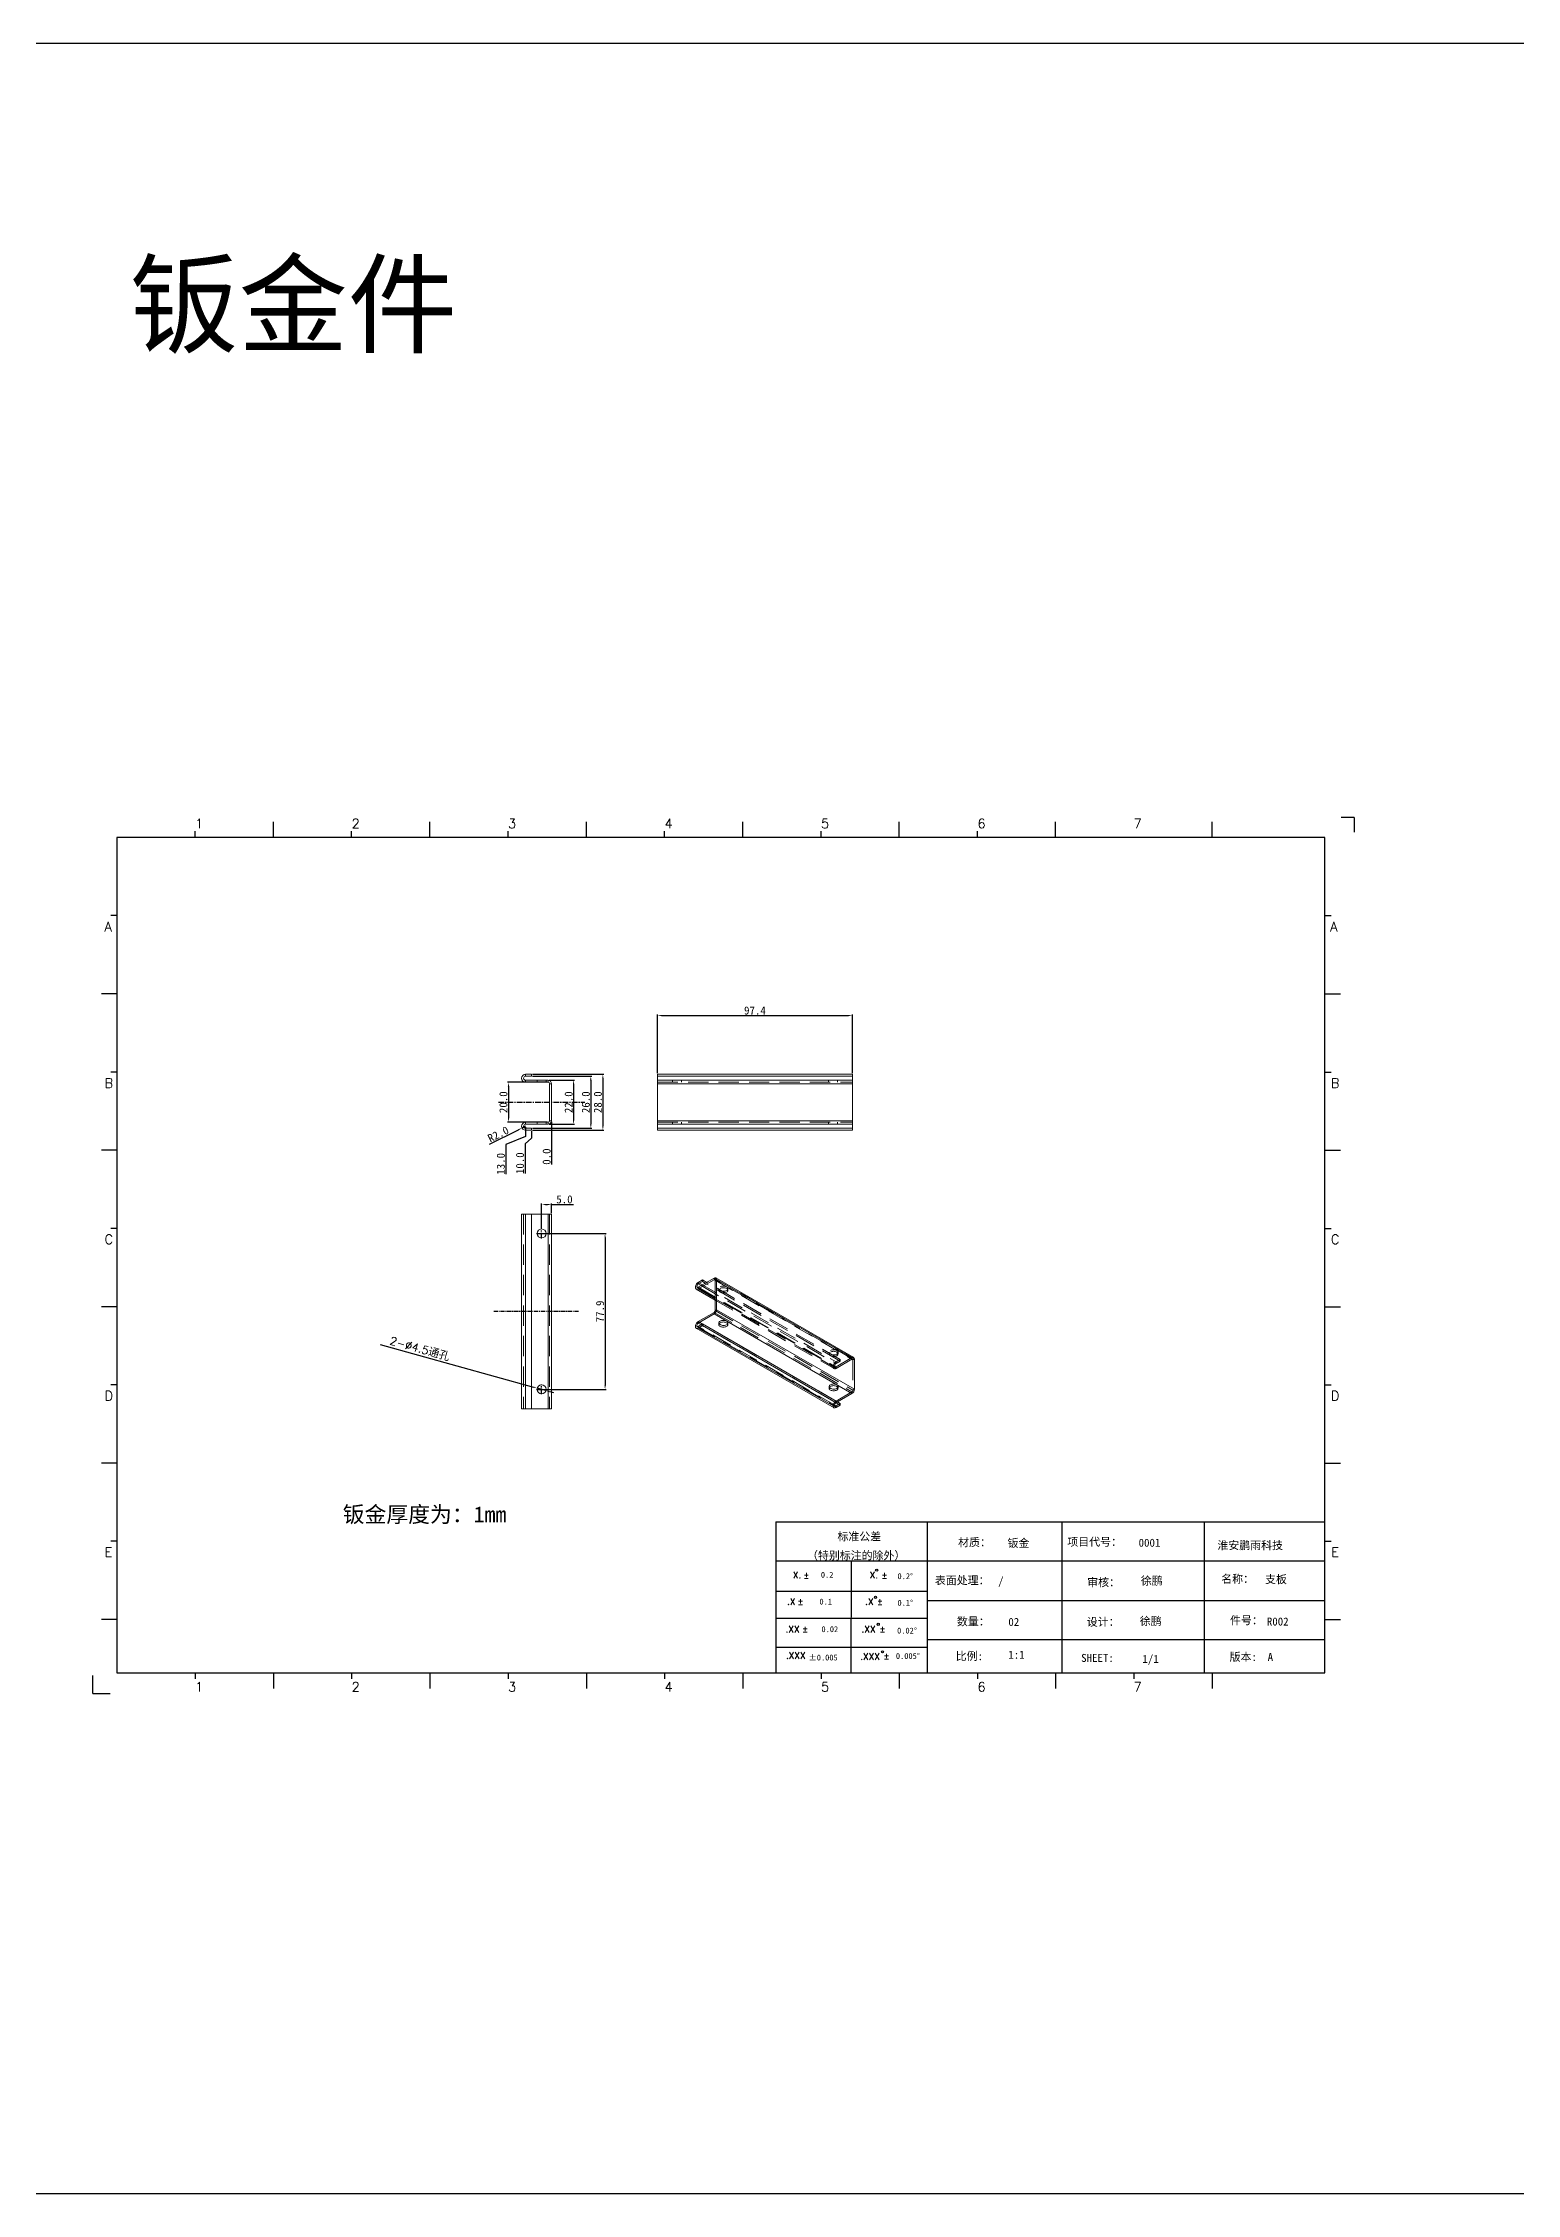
# Model space of a CAD drawing. Extents: x 83 to 30050, y -7164 to 695.
# Drawn here: x 2634 to 3371, y -381 to 695 of the extents above; entities that cross this region are included whole.
import ezdxf
from ezdxf.enums import TextEntityAlignment as Align

# ---------------------------------------------------------------- set-up
doc = ezdxf.new("R2010")
doc.units = 0
doc.header["$LTSCALE"] = 8
doc.header["$MEASUREMENT"] = 0
doc.header["$PDSIZE"] = 5
doc.linetypes.add('CENTER', pattern=[2, 1.25, -0.25, 0.25, -0.25])
doc.linetypes.add('HIDDEN', pattern=[1.905, 1.27, -0.635])
doc.layers.get('0').update_dxf_attribs({"linetype": 'CONTINUOUS'})
doc.layers.get('Defpoints').update_dxf_attribs({"linetype": 'CONTINUOUS'})
doc.layers.add('41', color=3, linetype='CONTINUOUS')
doc.layers.add('dim', color=82, linetype='CONTINUOUS', lineweight=9)
doc.styles.add('SIMPLEX', font='SIMPLEX')
doc.styles.get("Standard").update_dxf_attribs({"font": '', "height": 4})
doc.styles.get('Standard').set_extended_font_data('SimSun')
doc.dimstyles.new('ISO-25', dxfattribs={"dimtxt": 6, "dimasz": 2.5, "dimexe": 1.25, "dimexo": 0.625, "dimtad": 1, "dimdec": 1, "dimzin": 1, "dimdsep": 46, "dimtxsty": 'Standard', "dimcen": 2.5, "dimadec": 0, "dimazin": 0, "dimtm": 1e-09, "dimtfac": 1, "dimtdec": 1, "dimtmove": 0, "dimatfit": 3, "dimfxl": 1, "dimtolj": 1, "dimtzin": 0, "dimarcsym": 0})

# ---------------------------------------------------------------- blocks, each defined once
blk = doc.blocks.new('A$C0BB32EA6')
at = {"layer": '41'}
for p, q in [((51.1, 427.8), (51.1, 431)), ((90.2, 427.8), (90.2, 435.7)), ((129.3, 427.8), (129.3, 431)), ((129.3, 427.8), (129.3, 431)), ((129.3, 427.8), (129.3, 431)), ((168.4, 427.8), (168.4, 435.7)), ((168.4, 427.8), (168.4, 435.7)), ((168.4, 427.8), (168.4, 435.7)), ((207.5, 427.8), (207.5, 431)), ((207.5, 427.8), (207.5, 431)), ((246.6, 427.8), (246.6, 435.7)), ((246.6, 427.8), (246.6, 435.7)), ((285.7, 427.8), (285.7, 431)), ((324.8, 427.8), (324.8, 435.7)), ((363.9, 427.8), (363.9, 431)), ((403, 427.8), (403, 435.7)), ((442.1, 427.8), (442.1, 431)), ((481.1, 427.8), (481.1, 435.7)), ((559.3, 427.8), (559.3, 435.7)), ((615.6, 427.8), (12, 427.8)), ((12, 427.8), (12, 10.3)), ((615.6, 10.3), (615.6, 427.8)), ((12, 388.8), (8.9, 388.8)), ((615.6, 388.8), (618.8, 388.8)), ((12, 349.7), (4.2, 349.7)), ((615.6, 349.7), (623.5, 349.7)), ((12, 310.6), (8.9, 310.6)), ((615.6, 310.6), (618.8, 310.6)), ((12, 271.5), (4.2, 271.5)), ((615.6, 271.5), (623.5, 271.5)), ((12, 232.4), (8.9, 232.4)), ((615.6, 232.4), (618.8, 232.4)), ((12, 193.3), (4.2, 193.3)), ((615.6, 193.3), (623.5, 193.3)), ((12, 154.2), (8.9, 154.2)), ((615.6, 154.2), (618.8, 154.2)), ((12, 115.1), (4.2, 115.1)), ((615.6, 115.1), (623.5, 115.1)), ((12, 76), (8.9, 76)), ((341.3, 85.8), (615.6, 85.8)), ((341.3, 85.8), (341.3, 10.3)), ((416.9, 85.8), (416.9, 10.3)), ((484.2, 85.8), (484.2, 10.3)), ((555.4, 85.7), (555.4, 10.2)), ((615.6, 76), (618.8, 76)), ((615.6, 66.1), (341.3, 66.1)), ((378.9, 10), (379.1, 65.8)), ((341.3, 51.1), (416.9, 51.1)), ((615.6, 46.2), (416.9, 46.2)), ((12, 36.9), (4.2, 36.9)), ((341.3, 37.5), (401.1, 37.5)), ((341.3, 37.5), (416.9, 37.5)), ((615.6, 36.9), (623.5, 36.9)), ((341.3, 23), (401.9, 23)), ((341.3, 23), (401.9, 23)), ((341.3, 23), (401.9, 23)), ((341.3, 23), (401.9, 23)), ((341.3, 23), (401.9, 23)), ((341.3, 23), (416.9, 23)), ((615.6, 26.7), (416.9, 26.7)), ((12, 10.3), (615.6, 10.3)), ((51.1, 10.3), (51.1, 7.2)), ((90.2, 10.3), (90.2, 2.5)), ((129.3, 10.3), (129.3, 7.2)), ((168.4, 10.3), (168.4, 2.5)), ((207.5, 10.3), (207.5, 7.2)), ((246.6, 10.3), (246.6, 2.5)), ((285.7, 10.3), (285.7, 7.2)), ((324.8, 10.3), (324.8, 2.5)), ((326.3, 10.3), (401.9, 10.3)), ((363.9, 10.3), (363.9, 7.2)), ((403, 10.3), (403, 2.5)), ((442.1, 10.3), (442.1, 7.2)), ((481.1, 10.3), (481.1, 2.5)), ((520.2, 10.3), (520.2, 7.2)), ((559.3, 10.3), (559.3, 2.5))]:
    blk.add_line(p, q, dxfattribs=at)
at = {"layer": '41', "linetype": 'Continuous'}
for p, q in [((630.4, 437.9), (623.8, 437.9)), ((630.4, 437.9), (630.4, 430.6)), ((0, 0), (0, 9)), ((0, 0), (8.6, 0))]:
    blk.add_line(p, q, dxfattribs=at)
at = {"layer": '41'}
for centre in [(391.7, 61.6), (391.1, 48), (392.5, 34.5), (394.6, 20.8)]:
    blk.add_circle(centre, 0.516, dxfattribs=at)
at = {"layer": '41', "style": 'SIMPLEX'}
for s, height, p in [('1', 4.69, (51.1, 432.5)), ('2', 4.69, (129.3, 432.5)), ('3', 4.69, (207.5, 432.5)), ('4', 4.69, (285.7, 432.5)), ('5', 4.69, (363.9, 432.5)), ('6', 4.69, (442.1, 432.5)), ('7', 4.69, (520.2, 432.5)), ('A', 4.75, (5.8, 380.9)), ('A', 4.75, (618.3, 380.9)), ('B', 4.75, (5.8, 302.7)), ('B', 4.75, (618.7, 302.7)), ('C', 4.75, (5.8, 224.6)), ('C', 4.75, (618.7, 224.6)), ('D', 4.75, (5.8, 146.4)), ('D', 4.75, (618.7, 146.4)), ('E', 4.75, (5.8, 68.2)), ('E', 4.75, (618.9, 68.2)), ('X.', 3.28, (349.8, 57.5)), ('%%p', 3.28, (355, 57.4)), ('X.', 3.28, (388.2, 57.5)), ('%%p', 3.28, (394.1, 57.4)), ('.X', 3.28, (346.9, 44.2)), ('%%p', 3.28, (352.1, 44.3)), ('.X', 3.28, (385.9, 44.2)), ('%%p', 3.28, (391.8, 44.3)), ('.XX', 3.28, (346.2, 30.4)), ('%%p', 3.28, (354.4, 30.5)), ('.XX', 3.28, (384.1, 30.4)), ('%%p', 3.28, (393, 30.5)), ('.XXX', 3.28, (383.5, 16.8)), ('%%p', 3.28, (395.1, 17)), ('1', 4.69, (51.1, 0.9)), ('2', 4.69, (129.3, 0.9)), ('3', 4.69, (207.5, 0.9)), ('4', 4.69, (285.7, 0.9)), ('5', 4.69, (363.9, 0.9)), ('6', 4.69, (442.1, 0.9)), ('7', 4.69, (520.2, 0.9))]:
    blk.add_text(s, height=height, dxfattribs=at).set_placement(p)
at = {"layer": '41', "linetype": 'Continuous'}
for s, p in [('标准公差', (372.1, 76.4)), ('材质：', (432.4, 73.5)), ('项目代号：', (487, 73.7)), ('淮安鹏雨科技', (562, 72)), ('（特别标注的除外）', (356.9, 66.9)), ('表面处理：', (420.8, 54.5)), ('审核：', (496.9, 53.5)), ('名称：', (563.9, 55.2)), ('数量：', (431.8, 33.9)), ('设计：', (496.7, 33.7)), ('件号：', (568.3, 34.5)), ('比例:', (431.2, 16.6)), ('SHEET:', (493.9, 15.7)), ('1/1', (524.5, 15.2)), ('版本:', (568.1, 16.2))]:
    blk.add_text(s, height=4, dxfattribs=at).set_placement(p)
at = {"layer": '41'}
for s, p in [('0.2', (363.8, 57.8)), ('0.2%%D', (402.1, 57.1)), ('0.1', (363.1, 44.4)), ('0.1%%D', (402.1, 43.8)), ('0.02', (364.1, 30.6)), ('0.02%%D', (401.9, 29.9)), ('0.005%%D', (401.3, 17.2))]:
    blk.add_text(s, height=2.93, dxfattribs=at).set_placement(p)
at = {"layer": '41', "style": 'SIMPLEX'}
blk.add_text('.XXX', height=3.28, dxfattribs=at).set_placement((351.3, 18.9), align=Align.MIDDLE_CENTER)
at = {"layer": '41'}
blk.add_text('%%P0.005', height=2.93, dxfattribs=at).set_placement((364.9, 17.9), align=Align.MIDDLE_CENTER)
at = {"layer": '41', "linetype": 'Continuous'}
for tag, p in [('材质', (457.1, 73.1)), ('代号', (522.6, 73.3)), ('表面处理', (452.4, 54.1)), ('审核', (523.7, 54.3)), ('名称', (585.8, 55)), ('数量', (457.5, 33.7)), ('设计', (523.2, 34.1)), ('件号', (586.7, 33.9)), ('比例', (457.5, 17.3)), ('版本', (587.1, 16.2))]:
    blk.add_attdef(tag, p, '', height=4, dxfattribs=at)
blk = doc.blocks.new('*D90')
at = {"layer": 'Defpoints', "color": 0, "linetype": 'Continuous'}
for p in [(2878.2, 179.1), (2878.2, 151.1), (2913.8, 151.1)]:
    blk.add_point(p, dxfattribs=at)
at = {"layer": 'dim', "color": 0, "linetype": 'Continuous', "lineweight": -2}
for p, q in [((2878.7, 179.1), (2914.3, 179.1)), ((2913.8, 177.1), (2913.8, 153.1)), ((2878.7, 151.1), (2914.3, 151.1))]:
    blk.add_line(p, q, dxfattribs=at)
at = {"layer": 'dim', "color": 0, "linetype": 'Continuous'}
for points in [[(2913.5, 177.1), (2914.1, 177.1), (2913.8, 179.1)], [(2913.5, 153.1), (2914.1, 153.1), (2913.8, 151.1)]]:
    blk.add_solid(points, dxfattribs=at)
at = {"layer": 'dim', "color": 0, "linetype": 'Continuous', "insert": (2911.3, 165.1), "char_height": 4, "attachment_point": 5, "rotation": 90}
blk.add_mtext('\\A1;28.0', dxfattribs=at)
blk = doc.blocks.new('*D91')
at = {"layer": 'Defpoints', "color": 0, "linetype": 'Continuous'}
for p in [(2878.2, 178.1), (2878.2, 152.1), (2907.8, 152.1)]:
    blk.add_point(p, dxfattribs=at)
at = {"layer": 'dim', "color": 0, "linetype": 'Continuous', "lineweight": -2}
for p, q in [((2878.7, 178.1), (2908.3, 178.1)), ((2907.8, 176.1), (2907.8, 154.1)), ((2878.7, 152.1), (2908.3, 152.1))]:
    blk.add_line(p, q, dxfattribs=at)
at = {"layer": 'dim', "color": 0, "linetype": 'Continuous'}
for points in [[(2907.4, 176.1), (2908.1, 176.1), (2907.8, 178.1)], [(2907.4, 154.1), (2908.1, 154.1), (2907.8, 152.1)]]:
    blk.add_solid(points, dxfattribs=at)
at = {"layer": 'dim', "color": 0, "linetype": 'Continuous', "insert": (2905.3, 165.1), "char_height": 4, "attachment_point": 5, "rotation": 90}
blk.add_mtext('\\A1;26.0', dxfattribs=at)
blk = doc.blocks.new('*D92')
at = {"layer": 'Defpoints', "color": 0, "linetype": 'Continuous'}
for p in [(2886.4, 175.1), (2866.6, 155.1), (2886.4, 155.1)]:
    blk.add_point(p, dxfattribs=at)
at = {"layer": 'dim', "color": 0, "linetype": 'Continuous', "lineweight": -2}
for p, q in [((2885.9, 175.1), (2866.1, 175.1)), ((2866.6, 173.1), (2866.6, 157.1)), ((2885.9, 155.1), (2866.1, 155.1))]:
    blk.add_line(p, q, dxfattribs=at)
at = {"layer": 'dim', "color": 0, "linetype": 'Continuous'}
for points in [[(2866.3, 173.1), (2866.9, 173.1), (2866.6, 175.1)], [(2866.3, 157.1), (2866.9, 157.1), (2866.6, 155.1)]]:
    blk.add_solid(points, dxfattribs=at)
at = {"layer": 'dim', "color": 0, "linetype": 'Continuous', "insert": (2864.1, 165.1), "char_height": 4, "attachment_point": 5, "rotation": 90}
blk.add_mtext('\\A1;20.0', dxfattribs=at)
blk = doc.blocks.new('*D93')
at = {"layer": 'Defpoints', "color": 0, "linetype": 'Continuous'}
for p in [(2886.4, 176.1), (2886.4, 154.1), (2899.2, 154.1)]:
    blk.add_point(p, dxfattribs=at)
at = {"layer": 'dim', "color": 0, "linetype": 'Continuous', "lineweight": -2}
for p, q in [((2886.9, 176.1), (2899.7, 176.1)), ((2899.2, 174.1), (2899.2, 156.1)), ((2886.9, 154.1), (2899.7, 154.1))]:
    blk.add_line(p, q, dxfattribs=at)
at = {"layer": 'dim', "color": 0, "linetype": 'Continuous'}
for points in [[(2898.8, 174.1), (2899.5, 174.1), (2899.2, 176.1)], [(2898.8, 156.1), (2899.5, 156.1), (2899.2, 154.1)]]:
    blk.add_solid(points, dxfattribs=at)
at = {"layer": 'dim', "color": 0, "linetype": 'Continuous', "insert": (2896.7, 165.1), "char_height": 4, "attachment_point": 5, "rotation": 90}
blk.add_mtext('\\A1;22.0', dxfattribs=at)
blk = doc.blocks.new('*D94')
at = {"layer": 'Defpoints', "color": 0, "linetype": 'Continuous'}
for p in [(2888.2, 155.8), (2888.2, 155.8), (2888.2, 142.4)]:
    blk.add_point(p, dxfattribs=at)
at = {"layer": 'dim', "color": 0, "linetype": 'Continuous', "lineweight": -2}
blk.add_line((2888.2, 155.3), (2888.2, 133.9), dxfattribs=at)
at = {"layer": 'dim', "color": 0, "linetype": 'Continuous', "insert": (2885.7, 137.9), "char_height": 4, "attachment_point": 5, "rotation": 90}
blk.add_mtext('\\A1;0.0', dxfattribs=at)
blk = doc.blocks.new('*D95')
at = {"layer": 'Defpoints', "color": 0, "linetype": 'Continuous'}
for p in [(2878.2, 151.1), (2888.2, 155.8), (2874.9, 140.3)]:
    blk.add_point(p, dxfattribs=at)
at = {"layer": 'dim', "color": 0, "linetype": 'Continuous', "lineweight": -2}
for p, q in [((2878.2, 150.6), (2878.2, 147.1)), ((2878.2, 147.1), (2874.9, 144.3)), ((2874.9, 144.3), (2874.9, 129.4))]:
    blk.add_line(p, q, dxfattribs=at)
at = {"layer": 'dim', "color": 0, "linetype": 'Continuous', "insert": (2872.4, 134.6), "char_height": 4, "attachment_point": 5, "rotation": 90}
blk.add_mtext('\\A1;10.0', dxfattribs=at)
blk = doc.blocks.new('*D96')
at = {"layer": 'Defpoints', "color": 0, "linetype": 'Continuous'}
for p in [(2875.2, 153.1), (2888.2, 155.8), (2865.3, 140)]:
    blk.add_point(p, dxfattribs=at)
at = {"layer": 'dim', "color": 0, "linetype": 'Continuous', "lineweight": -2}
for p, q in [((2875.2, 152.6), (2875.2, 148)), ((2875.2, 148), (2865.3, 144)), ((2865.3, 144), (2865.3, 129.1))]:
    blk.add_line(p, q, dxfattribs=at)
at = {"layer": 'dim', "color": 0, "linetype": 'Continuous', "insert": (2862.8, 134.3), "char_height": 4, "attachment_point": 5, "rotation": 90}
blk.add_mtext('\\A1;13.0', dxfattribs=at)
blk = doc.blocks.new('*D97')
at = {"layer": 'Defpoints', "color": 0, "linetype": 'Continuous'}
for p in [(2873.4, 152.2), (2875.2, 153.1)]:
    blk.add_point(p, dxfattribs=at)
at = {"layer": 'dim', "color": 0, "linetype": 'Continuous', "lineweight": -2}
for p, q in [((2857.2, 144.2), (2871.6, 151.3)), ((2875.2, 153.1), (2873.4, 152.2))]:
    blk.add_line(p, q, dxfattribs=at)
at = {"layer": 'dim', "color": 0, "linetype": 'Continuous'}
blk.add_solid([(2871.4, 151.6), (2871.7, 151), (2873.4, 152.2)], dxfattribs=at)
at = {"layer": 'dim', "color": 0, "linetype": 'Continuous', "insert": (2861.5, 149.1), "char_height": 4, "attachment_point": 5, "rotation": 26.3159}
blk.add_mtext('\\A1;R2.0', dxfattribs=at)
blk = doc.blocks.new('*D98')
at = {"layer": 'Defpoints', "color": 0, "linetype": 'Continuous'}
for p in [(3038.5, 208.4), (2941.1, 179.1), (3038.5, 179.1)]:
    blk.add_point(p, dxfattribs=at)
at = {"layer": 'dim', "color": 0, "linetype": 'Continuous', "lineweight": -2}
for p, q in [((2941.1, 179.6), (2941.1, 208.9)), ((2943.1, 208.4), (3036.5, 208.4)), ((3038.5, 179.6), (3038.5, 208.9))]:
    blk.add_line(p, q, dxfattribs=at)
at = {"layer": 'dim', "color": 0, "linetype": 'Continuous'}
for points in [[(2943.1, 208.7), (2943.1, 208.1), (2941.1, 208.4)], [(3036.5, 208.7), (3036.5, 208.1), (3038.5, 208.4)]]:
    blk.add_solid(points, dxfattribs=at)
at = {"layer": 'dim', "color": 0, "linetype": 'Continuous', "insert": (2989.8, 210.9), "char_height": 4, "attachment_point": 5}
blk.add_mtext('\\A1;97.4', dxfattribs=at)
blk = doc.blocks.new('*D99')
at = {"layer": 'Defpoints', "color": 0, "linetype": 'Continuous'}
for p in [(2883.2, 99.5), (2883.2, 21.5), (2914.9, 21.5)]:
    blk.add_point(p, dxfattribs=at)
at = {"layer": 'dim', "color": 0, "linetype": 'Continuous', "lineweight": -2}
for p, q in [((2883.7, 99.5), (2915.4, 99.5)), ((2914.9, 97.5), (2914.9, 23.5)), ((2883.7, 21.5), (2915.4, 21.5))]:
    blk.add_line(p, q, dxfattribs=at)
at = {"layer": 'dim', "color": 0, "linetype": 'Continuous'}
for points in [[(2914.6, 97.5), (2915.2, 97.5), (2914.9, 99.5)], [(2914.6, 23.5), (2915.2, 23.5), (2914.9, 21.5)]]:
    blk.add_solid(points, dxfattribs=at)
at = {"layer": 'dim', "color": 0, "linetype": 'Continuous', "insert": (2912.4, 60.5), "char_height": 4, "attachment_point": 5, "rotation": 90}
blk.add_mtext('\\A1;77.9', dxfattribs=at)
blk = doc.blocks.new('*D100')
at = {"layer": 'Defpoints', "color": 0, "linetype": 'Continuous'}
for p in [(2888.2, 114), (2888.2, 109.2), (2883.2, 101.7)]:
    blk.add_point(p, dxfattribs=at)
at = {"layer": 'dim', "color": 0, "linetype": 'Continuous', "lineweight": -2}
for p, q in [((2883.2, 102.2), (2883.2, 114.5)), ((2885.2, 114), (2886.2, 114)), ((2888.2, 109.7), (2888.2, 114.5)), ((2888.2, 114), (2899.1, 114))]:
    blk.add_line(p, q, dxfattribs=at)
at = {"layer": 'dim', "color": 0, "linetype": 'Continuous'}
for points in [[(2885.2, 114.3), (2885.2, 113.7), (2883.2, 114)], [(2886.2, 114.3), (2886.2, 113.7), (2888.2, 114)]]:
    blk.add_solid(points, dxfattribs=at)
at = {"layer": 'dim', "color": 0, "linetype": 'Continuous', "insert": (2894.6, 116.5), "char_height": 4, "attachment_point": 5}
blk.add_mtext('\\A1;5.0', dxfattribs=at)
blk = doc.blocks.new('*D101')
at = {"layer": 'Defpoints', "color": 0, "linetype": 'Continuous'}
for p in [(2881, 22.1), (2885.3, 20.9)]:
    blk.add_point(p, dxfattribs=at)
at = {"layer": 'dim', "color": 0, "linetype": 'Continuous', "lineweight": -2}
for p, q in [((2802.5, 44), (2879.1, 22.7)), ((2885.3, 20.9), (2881, 22.1)), ((2887.3, 20.4), (2889.2, 19.9))]:
    blk.add_line(p, q, dxfattribs=at)
at = {"layer": 'dim', "color": 0, "linetype": 'Continuous'}
for points in [[(2879.2, 23), (2879, 22.4), (2881, 22.1)], [(2887.3, 20.7), (2887.2, 20.1), (2885.3, 20.9)]]:
    blk.add_solid(points, dxfattribs=at)
at = {"layer": 'dim', "color": 0, "linetype": 'Continuous', "insert": (2820.6, 42.2), "char_height": 4, "attachment_point": 5, "rotation": 344.4046}
blk.add_mtext('\\A1;{\\Ftxt,bigfont|c134; 2-∅4.5}通孔', dxfattribs=at)

msp = doc.modelspace()

# ---------------------------------------------------------------- linework, layer by layer
at = {"color": 7, "linetype": 'Continuous', "lineweight": 15}
for p, q in [((2878.164, 179.088), (2875.164, 179.088)), ((2875.164, 178.088), (2875.164, 179.088)), ((2878.164, 178.088), (2875.164, 178.088)), ((2875.164, 176.088), (2875.164, 175.088)), ((2875.164, 176.088), (2886.427, 176.088)), ((2875.164, 175.088), (2886.427, 175.088)), ((2878.164, 178.088), (2878.164, 179.088)), ((2886.427, 175.088), (2886.427, 176.088)), ((2888.164, 174.351), (2887.164, 174.351)), ((2887.164, 174.351), (2887.164, 155.824)), ((2888.164, 174.351), (2888.164, 155.824)), ((2941.114, 178.088), (2941.114, 179.088)), ((3038.514, 179.088), (2941.114, 179.088)), ((3038.514, 178.088), (2941.114, 178.088)), ((2941.114, 178.088), (2941.114, 176.088)), ((2941.114, 176.088), (2941.114, 174.351)), ((2941.114, 176.088), (3038.514, 176.088)), ((2941.114, 174.351), (2941.114, 155.824)), ((2941.114, 174.351), (3038.514, 174.351)), ((3038.514, 178.088), (3038.514, 179.088)), ((3038.514, 176.088), (3038.514, 178.088)), ((3038.514, 176.088), (3038.514, 174.351)), ((3038.514, 174.351), (3038.514, 155.824)), ((2875.164, 154.088), (2875.164, 155.088)), ((2886.427, 155.088), (2875.164, 155.088)), ((2886.427, 154.088), (2875.164, 154.088)), ((2875.164, 152.088), (2875.164, 151.088)), ((2875.164, 152.088), (2878.164, 152.088)), ((2875.164, 151.088), (2878.164, 151.088)), ((2878.164, 152.088), (2878.164, 151.088)), ((2886.427, 154.088), (2886.427, 155.088)), ((2887.164, 155.824), (2888.164, 155.824)), ((2941.114, 155.824), (3038.514, 155.824)), ((2941.114, 155.824), (2941.114, 154.088)), ((2941.114, 154.088), (3038.514, 154.088)), ((2941.114, 154.088), (2941.114, 152.088)), ((2941.114, 152.088), (2941.114, 151.088)), ((2941.114, 152.088), (3038.514, 152.088)), ((2941.114, 151.088), (3038.514, 151.088)), ((3038.514, 155.824), (3038.514, 154.088)), ((3038.514, 152.088), (3038.514, 154.088)), ((3038.514, 152.088), (3038.514, 151.088)), ((2873.164, 109.2), (2873.164, 11.8)), ((2873.164, 109.2), (2875.164, 109.2)), ((2875.164, 11.8), (2875.164, 109.2)), ((2875.164, 109.2), (2878.164, 109.2)), ((2878.164, 109.2), (2878.164, 11.8)), ((2886.427, 109.2), (2878.164, 109.2)), ((2886.427, 109.2), (2886.427, 11.8)), ((2888.164, 109.2), (2886.427, 109.2)), ((2888.164, 109.2), (2888.164, 11.8)), ((2961.452, 72.591), (2969.416, 77.189)), ((2961.452, 71.774), (2969.416, 76.372)), ((2963.573, 76.265), (2961.452, 75.041)), ((2963.573, 75.449), (2961.452, 74.224)), ((2965.695, 75.04), (2963.573, 76.265)), ((2963.573, 75.449), (2963.573, 76.265)), ((2964.988, 74.632), (2963.573, 75.449)), ((2969.416, 76.372), (2969.416, 77.189)), ((2969.416, 76.372), (2969.937, 76.071)), ((2970.644, 76.48), (2969.937, 76.071)), ((2969.937, 76.071), (2969.937, 60.943)), ((3039.157, 37.516), (2970.284, 77.275)), ((2970.644, 76.48), (2970.644, 61.352)), ((2970.644, 76.48), (3039.516, 36.721)), ((2960.452, 71.675), (2969.937, 66.2)), ((2961.452, 74.224), (2961.452, 75.041)), ((2961.452, 74.224), (2962.866, 73.407)), ((2961.452, 72.591), (2961.452, 71.774)), ((2961.452, 71.774), (2969.937, 66.876)), ((2969.416, 60.041), (2961.452, 55.444)), ((2969.416, 59.225), (2961.452, 54.627)), ((2961.452, 54.627), (2961.452, 55.444)), ((2962.866, 53.81), (2961.452, 54.627)), ((2961.452, 52.994), (2963.573, 54.219)), ((2963.573, 54.219), (2963.573, 53.402)), ((2963.573, 54.219), (3032.445, 14.459)), ((2969.416, 59.225), (2969.416, 60.041)), ((2969.416, 59.225), (3038.288, 19.466)), ((2969.937, 60.943), (2970.644, 61.352)), ((2970.644, 61.352), (3039.516, 21.593)), ((2960.452, 52.078), (3029.324, 12.319)), ((2961.452, 52.177), (2963.573, 53.402)), ((2961.452, 52.994), (2961.452, 52.177)), ((3030.324, 12.418), (2961.452, 52.177)), ((2963.573, 53.402), (3032.445, 13.643)), ((3039.516, 36.721), (3039.516, 21.593)), ((2875.164, 11.8), (2873.164, 11.8)), ((2878.164, 11.8), (2875.164, 11.8)), ((2886.427, 11.8), (2878.164, 11.8)), ((2888.164, 11.8), (2886.427, 11.8)), ((3032.445, 13.643), (3030.324, 12.418)), ((3038.288, 19.466), (3031.031, 15.276)), ((3032.445, 14.459), (3032.445, 13.643))]:
    msp.add_line(p, q, dxfattribs=at)
at = {"color": 7, "linetype": 'HIDDEN', "lineweight": 0}
for p, q in [((2880.914, 176.088), (2880.914, 175.088)), ((2885.414, 175.088), (2885.414, 176.088)), ((2941.114, 175.088), (3038.514, 175.088)), ((2948.6, 176.088), (2948.6, 175.088)), ((2953.1, 175.088), (2953.1, 176.088)), ((3026.527, 176.088), (3026.527, 175.088)), ((3031.027, 175.088), (3031.027, 176.088)), ((2880.914, 155.088), (2880.914, 154.088)), ((2885.414, 154.088), (2885.414, 155.088)), ((2941.114, 155.088), (3038.514, 155.088)), ((2948.6, 155.088), (2948.6, 154.088)), ((2953.1, 154.088), (2953.1, 155.088)), ((3026.527, 155.088), (3026.527, 154.088)), ((3031.027, 154.088), (3031.027, 155.088)), ((2874.164, 109.2), (2874.164, 11.8)), ((2887.164, 109.2), (2887.164, 11.8)), ((2969.416, 77.189), (3038.288, 37.43)), ((3038.657, 36.65), (2969.785, 76.409)), ((2969.937, 76.071), (3038.288, 36.613)), ((2969.937, 76.071), (3038.809, 36.312)), ((2960.952, 72.541), (3029.824, 32.782)), ((2961.452, 75.041), (3030.324, 35.281)), ((2961.452, 72.591), (3030.324, 32.832)), ((2962.866, 73.407), (3030.324, 34.465)), ((3032.445, 35.69), (2964.988, 74.632)), ((3032.445, 36.506), (2965.695, 75.04)), ((2969.937, 66.876), (3030.324, 32.015)), ((2969.937, 66.2), (3029.324, 31.916)), ((2971.743, 71.882), (2971.743, 71.066)), ((2976.243, 71.066), (2976.243, 71.882)), ((3030.324, 15.685), (2961.452, 55.444)), ((3030.324, 14.868), (2962.866, 53.81)), ((2969.416, 60.041), (3038.288, 20.282)), ((2969.937, 60.943), (3038.809, 21.184)), ((2971.743, 54.735), (2971.743, 53.918)), ((2976.243, 53.918), (2976.243, 54.735)), ((2960.952, 52.944), (3029.824, 13.185)), ((3030.324, 13.235), (2961.452, 52.994)), ((3026.846, 40.072), (3026.846, 39.255)), ((3030.324, 32.832), (3038.288, 37.43)), ((3030.324, 32.015), (3038.288, 36.613)), ((3030.324, 35.281), (3032.445, 36.506)), ((3030.324, 34.465), (3032.445, 35.69)), ((3030.324, 34.465), (3030.324, 35.281)), ((3030.324, 32.832), (3030.324, 32.015)), ((3031.346, 39.255), (3031.346, 40.072)), ((3032.445, 35.69), (3032.445, 36.506)), ((3038.288, 37.43), (3038.288, 36.613)), ((3038.809, 36.312), (3039.516, 36.721)), ((3038.809, 36.312), (3038.809, 21.184)), ((3026.846, 22.925), (3026.846, 22.108)), ((3031.346, 22.108), (3031.346, 22.925)), ((3039.516, 21.593), (3038.809, 21.184)), ((3038.288, 20.282), (3030.324, 15.685)), ((3030.324, 14.868), (3030.324, 15.685)), ((3031.031, 15.276), (3030.324, 14.868)), ((3032.445, 14.459), (3030.324, 13.235)), ((3030.324, 13.235), (3030.324, 12.418)), ((3038.288, 20.282), (3038.288, 19.466))]:
    msp.add_line(p, q, dxfattribs=at)
at = {"color": 1, "linetype": 'CENTER', "ltscale": 0.28609}
msp.add_line((2861.599, 165.088), (2904.72, 165.088), dxfattribs=at)
at = {"color": 1, "linetype": 'CENTER', "ltscale": 0.28575}
for p, q in [((2880.689, 99.464), (2885.639, 99.464)), ((2883.164, 96.989), (2883.164, 101.939)), ((2880.689, 21.537), (2885.639, 21.537)), ((2883.164, 19.062), (2883.164, 24.012))]:
    msp.add_line(p, q, dxfattribs=at)
at = {"color": 1, "linetype": 'CENTER', "ltscale": 0.20989}
msp.add_line((2901.661, 60.5), (2859.358, 60.5), dxfattribs=at)
at = {"color": 7, "linetype": 'Continuous', "lineweight": 15, "flags": 128}
for points in [[(2961.452, 75.041), (2961.158, 74.835), (2960.877, 74.567), (2960.621, 74.249), (2960.401, 73.894), (2960.227, 73.517), (2960.107, 73.136), (2960.045, 72.766), (2960.045, 72.425), (2960.107, 72.126), (2960.227, 71.884), (2960.401, 71.708), (2960.621, 71.606), (2960.877, 71.584), (2961.158, 71.64), (2961.452, 71.774)], [(2961.452, 74.224), (2961.233, 74.058), (2961.036, 73.828), (2960.88, 73.557), (2960.779, 73.272), (2960.745, 72.999), (2960.779, 72.767), (2960.88, 72.597), (2961.036, 72.507), (2961.233, 72.505), (2961.452, 72.591)], [(2961.452, 55.444), (2961.158, 55.238), (2960.877, 54.97), (2960.621, 54.652), (2960.401, 54.297), (2960.227, 53.92), (2960.107, 53.539), (2960.045, 53.169), (2960.045, 52.828), (2960.107, 52.529), (2960.227, 52.287), (2960.401, 52.111), (2960.621, 52.009), (2960.877, 51.987), (2961.158, 52.043), (2961.452, 52.177)], [(2961.452, 54.627), (2961.233, 54.461), (2961.036, 54.231), (2960.88, 53.96), (2960.779, 53.675), (2960.745, 53.402), (2960.779, 53.17), (2960.88, 53), (2961.036, 52.91), (2961.233, 52.908), (2961.452, 52.994)], [(2975.584, 53), (2975.864, 53.197), (2976.072, 53.421), (2976.2, 53.665), (2976.243, 53.918), (2976.2, 54.172), (2976.072, 54.415), (2975.864, 54.64), (2975.584, 54.837), (2975.244, 54.998), (2974.855, 55.118), (2974.432, 55.192), (2973.993, 55.217), (2973.555, 55.192), (2973.132, 55.118), (2972.743, 54.998), (2972.402, 54.837), (2972.123, 54.64), (2971.915, 54.415), (2971.787, 54.172), (2971.743, 53.918), (2971.787, 53.665), (2971.915, 53.421), (2972.123, 53.197), (2972.402, 53), (2972.743, 52.838), (2973.132, 52.718), (2973.555, 52.644), (2973.993, 52.619), (2974.432, 52.644), (2974.855, 52.718), (2975.244, 52.838), (2975.584, 53)], [(3030.687, 21.19), (3030.967, 21.386), (3031.175, 21.611), (3031.303, 21.855), (3031.346, 22.108), (3031.303, 22.362), (3031.175, 22.605), (3030.967, 22.83), (3030.687, 23.027), (3030.346, 23.188), (3029.957, 23.308), (3029.535, 23.382), (3029.096, 23.407), (3028.657, 23.382), (3028.235, 23.308), (3027.846, 23.188), (3027.505, 23.027), (3027.225, 22.83), (3027.017, 22.605), (3026.889, 22.362), (3026.846, 22.108), (3026.889, 21.855), (3027.017, 21.611), (3027.225, 21.386), (3027.505, 21.19), (3027.846, 21.028), (3028.235, 20.908), (3028.657, 20.834), (3029.096, 20.809), (3029.535, 20.834), (3029.957, 20.908), (3030.346, 21.028), (3030.687, 21.19)]]:
    msp.add_lwpolyline(points, dxfattribs=at)
at = {"color": 7, "linetype": 'HIDDEN', "lineweight": 0, "flags": 128}
for points in [[(2972.402, 72.801), (2972.743, 72.962), (2973.132, 73.082), (2973.555, 73.156), (2973.993, 73.181), (2974.432, 73.156), (2974.855, 73.082), (2975.244, 72.962), (2975.584, 72.801), (2975.864, 72.604), (2976.072, 72.379), (2976.2, 72.135), (2976.243, 71.882), (2976.2, 71.629), (2976.072, 71.385), (2975.864, 71.16), (2975.584, 70.964), (2975.244, 70.802), (2974.855, 70.682), (2974.432, 70.608), (2973.993, 70.583), (2973.555, 70.608), (2973.132, 70.682), (2972.743, 70.802), (2972.402, 70.964), (2972.123, 71.16), (2971.915, 71.385), (2971.787, 71.629), (2971.743, 71.882), (2971.787, 72.135), (2971.915, 72.379), (2972.123, 72.604), (2972.402, 72.801)], [(2972.402, 71.984), (2972.743, 72.145), (2973.132, 72.266), (2973.555, 72.339), (2973.993, 72.364), (2974.432, 72.339), (2974.855, 72.266), (2975.244, 72.145), (2975.584, 71.984), (2975.864, 71.787), (2976.072, 71.563), (2976.2, 71.319), (2976.243, 71.066), (2976.2, 70.812), (2976.072, 70.568), (2975.864, 70.344), (2975.584, 70.147), (2975.244, 69.986), (2974.855, 69.865), (2974.432, 69.792), (2973.993, 69.767), (2973.555, 69.792), (2973.132, 69.865), (2972.743, 69.986), (2972.402, 70.147), (2972.123, 70.344), (2971.915, 70.568), (2971.787, 70.812), (2971.743, 71.066), (2971.787, 71.319), (2971.915, 71.563), (2972.123, 71.787), (2972.402, 71.984)], [(2976.129, 54.326), (2976.2, 54.481), (2976.243, 54.735), (2976.2, 54.988), (2976.072, 55.232), (2975.864, 55.456), (2975.584, 55.653), (2975.244, 55.815), (2974.855, 55.935), (2974.432, 56.009), (2973.993, 56.034), (2973.555, 56.009), (2973.132, 55.935), (2972.743, 55.815), (2972.402, 55.653), (2972.123, 55.456), (2971.915, 55.232), (2971.787, 54.988), (2971.743, 54.735), (2971.787, 54.481), (2971.858, 54.326)], [(3027.505, 40.99), (3027.846, 41.152), (3028.235, 41.272), (3028.657, 41.346), (3029.096, 41.371), (3029.535, 41.346), (3029.957, 41.272), (3030.346, 41.152), (3030.687, 40.99), (3030.967, 40.794), (3031.175, 40.569), (3031.303, 40.325), (3031.346, 40.072), (3031.303, 39.819), (3031.175, 39.575), (3030.967, 39.35), (3030.687, 39.154), (3030.346, 38.992), (3029.957, 38.872), (3029.535, 38.798), (3029.096, 38.773), (3028.657, 38.798), (3028.235, 38.872), (3027.846, 38.992), (3027.505, 39.154), (3027.225, 39.35), (3027.017, 39.575), (3026.889, 39.819), (3026.846, 40.072), (3026.889, 40.325), (3027.017, 40.569), (3027.225, 40.794), (3027.505, 40.99)], [(3027.505, 40.174), (3027.846, 40.335), (3028.235, 40.455), (3028.657, 40.529), (3029.096, 40.554), (3029.535, 40.529), (3029.957, 40.455), (3030.346, 40.335), (3030.687, 40.174), (3030.967, 39.977), (3031.175, 39.753), (3031.303, 39.509), (3031.346, 39.255), (3031.303, 39.002), (3031.175, 38.758), (3030.967, 38.534), (3030.687, 38.337), (3030.346, 38.175), (3029.957, 38.055), (3029.535, 37.982), (3029.096, 37.957), (3028.657, 37.982), (3028.235, 38.055), (3027.846, 38.175), (3027.505, 38.337), (3027.225, 38.534), (3027.017, 38.758), (3026.889, 39.002), (3026.846, 39.255), (3026.889, 39.509), (3027.017, 39.753), (3027.225, 39.977), (3027.505, 40.174)], [(3030.324, 32.015), (3030.03, 31.881), (3029.749, 31.824), (3029.493, 31.847), (3029.273, 31.949), (3029.099, 32.125), (3028.979, 32.367), (3028.918, 32.666), (3028.918, 33.007), (3028.979, 33.377), (3029.099, 33.758), (3029.273, 34.134), (3029.493, 34.49), (3029.749, 34.808), (3030.03, 35.076), (3030.324, 35.281)], [(3030.324, 32.832), (3030.106, 32.746), (3029.908, 32.748), (3029.752, 32.838), (3029.652, 33.008), (3029.617, 33.24), (3029.652, 33.512), (3029.752, 33.798), (3029.908, 34.069), (3030.106, 34.299), (3030.324, 34.465)], [(3031.232, 22.516), (3031.303, 22.671), (3031.346, 22.925), (3031.303, 23.178), (3031.175, 23.422), (3030.967, 23.646), (3030.687, 23.843), (3030.346, 24.005), (3029.957, 24.125), (3029.535, 24.199), (3029.096, 24.224), (3028.657, 24.199), (3028.235, 24.125), (3027.846, 24.005), (3027.505, 23.843), (3027.225, 23.646), (3027.017, 23.422), (3026.889, 23.178), (3026.846, 22.925), (3026.889, 22.671), (3026.96, 22.516)], [(3029.324, 12.319), (3029.273, 12.352), (3029.099, 12.528), (3028.979, 12.77), (3028.918, 13.069), (3028.918, 13.41), (3028.979, 13.78), (3029.099, 14.161), (3029.273, 14.537), (3029.493, 14.893), (3029.749, 15.211), (3030.03, 15.479), (3030.324, 15.685)], [(3030.324, 13.235), (3030.106, 13.149), (3029.908, 13.151), (3029.752, 13.241), (3029.652, 13.411), (3029.617, 13.643), (3029.652, 13.916), (3029.752, 14.201), (3029.908, 14.472), (3030.106, 14.702), (3030.324, 14.868)]]:
    msp.add_lwpolyline(points, dxfattribs=at)
at = {"color": 7, "linetype": 'Continuous', "lineweight": 15}
for centre in [(2883.164, 99.464), (2883.164, 21.537)]:
    msp.add_circle(centre, 2.25, dxfattribs=at)
for centre, radius, start, end in [((2875.164, 177.088), 2, 90, 270), ((2875.164, 177.088), 1, 90, 270), ((2886.427, 174.351), 1.737, 0, 90), ((2886.427, 174.351), 0.737, 0, 90), ((2875.164, 153.088), 2, 90, 270), ((2875.164, 153.088), 1, 90, 270), ((2886.427, 155.824), 0.737, 270, 0), ((2886.427, 155.824), 1.737, 270, 0), ((2969.896, 76.601), 0.758, 350.785963, 129.203285), ((2969.62, 76.123), 0.322, 350.785963, 129.203285), ((2967.978, 61.473), 2.669, 302.605478, 357.394522), ((2968.806, 60.995), 1.132, 302.605478, 357.394522), ((2974.042, 56.419), 3.025, 223.760768, 300.649504), ((2974.934, 55.057), 1.4, 297.654406, 328.569395), ((3038.665, 36.814), 0.856, 353.701152, 54.986667), ((3029.145, 24.609), 3.025, 223.760768, 300.649504), ((3030.037, 23.247), 1.4, 297.654406, 328.569395), ((3036.85, 21.714), 2.669, 302.605478, 357.394522), ((3029.739, 13.223), 0.995, 245.327623, 305.982836)]:
    msp.add_arc(centre, radius, start, end, dxfattribs=at)
at = {"color": 7, "linetype": 'HIDDEN', "lineweight": 0}
for centre, radius, start, end in [((3038.797, 36.72), 0.873, 65.692881, 125.617577), ((3038.492, 36.364), 0.322, 350.785963, 129.203285), ((3037.678, 21.236), 1.132, 302.605478, 357.394522)]:
    msp.add_arc(centre, radius, start, end, dxfattribs=at)
at = {"layer": '41', "color": 1, "linetype": 'Continuous'}
msp.add_lwpolyline([(1613.542, 694.628), (4107.286, 694.628), (4107.286, -380.72), (1613.542, -380.72)], close=True, dxfattribs=at)

# ---------------------------------------------------------------- block references
at = {"layer": '41', "linetype": 'Continuous'}
msp.add_blockref('A$C0BB32EA6', (2658.944, -130.428), dxfattribs=at).add_auto_attribs({'版本': 'A', '件号': 'R002', '名称': '支板', '设计': '徐鹏', '审核': '徐鹏', '代号': '0001', '比例': '1:1', '数量': '02', '表面处理': '/', '材质': '钣金'})

# ---------------------------------------------------------------- texts
at = {"layer": '41', "linetype": 'Continuous', "attachment_point": 1}
for s, insert, char_height, width in [('钣金件', (2677.201, 583.907), 40, 225.01543), ('钣金厚度为：1mm', (2783.767, -36.954), 8, 96.38984)]:
    msp.add_mtext(s, dxfattribs=dict(at, insert=insert, char_height=char_height, width=width))

# ---------------------------------------------------------------- dimensions: what is measured, and where the dimension line sits
at = {"layer": 'dim', "linetype": 'Continuous'}
for base, p1, p2, picture, middle in [((3038.514, 208.392), (2941.114, 179.088), (3038.514, 179.088), '*D98', (2989.814, 210.892)), ((2888.164, 113.999), (2883.164, 101.714), (2888.164, 109.2), '*D100', (2894.619, 116.499))]:
    dim = msp.add_linear_dim(base=base, p1=p1, p2=p2, dimstyle='ISO-25', override={"dimtxt": 2.5, "dimasz": 2, "dimexe": 0.49975, "dimexo": 0.49975, "dimgap": 0.49975}, dxfattribs=at)
    dim.commit()
    dim.dimension.update_dxf_attribs({"geometry": picture, "text_midpoint": middle})
for base, p1, p2, picture, middle in [((2866.611, 155.088), (2886.427, 175.088), (2886.427, 155.088), '*D92', (2864.111, 165.088)), ((2913.786, 151.088), (2878.164, 179.088), (2878.164, 151.088), '*D90', (2911.286, 165.088)), ((2907.76, 152.088), (2878.164, 178.088), (2878.164, 152.088), '*D91', (2905.26, 165.088)), ((2899.172, 154.088), (2886.427, 176.088), (2886.427, 154.088), '*D93', (2896.672, 165.088)), ((2914.903, 21.537), (2883.164, 99.464), (2883.164, 21.537), '*D99', (2912.404, 60.5))]:
    dim = msp.add_linear_dim(base=base, p1=p1, p2=p2, angle=90, dimstyle='ISO-25', override={"dimtxt": 2.5, "dimasz": 2, "dimexe": 0.49975, "dimexo": 0.49975, "dimgap": 0.49975}, dxfattribs=at)
    dim.commit()
    dim.dimension.update_dxf_attribs({"geometry": picture, "text_midpoint": middle})
dim = msp.add_radius_dim(center=(2875.164, 153.088), mpoint=(2873.371, 152.201), dimstyle='ISO-25', override={"dimtxt": 2.5, "dimasz": 2, "dimexe": 0.49975, "dimexo": 0.49975, "dimgap": 0.49975}, dxfattribs=at)
dim.commit()
dim.dimension.update_dxf_attribs({"geometry": '*D97', "text_midpoint": (2862.579, 146.864), "dimtype": 164})
for feature_location, offset, origin, picture, middle in [((2875.164, 153.088), (-9.885, -13.064), (2888.164, 155.824), '*D96', (2862.779, 134.301)), ((2878.164, 151.088), (-3.267, -10.764), (2888.164, 155.824), '*D95', (2872.397, 134.602)), ((2888.163874447, 155.824293844), (0, -13.455497065), (2888.163874447, 155.824293844), '*D94', (2885.664124447, 137.88015789))]:
    dim = msp.add_ordinate_dim(feature_location=feature_location, offset=offset, dtype=1, origin=origin, dimstyle='ISO-25', override={"dimtxt": 2.5, "dimasz": 2, "dimexe": 0.49975, "dimexo": 0.49975, "dimgap": 0.49975}, dxfattribs=at)
    dim.commit()
    dim.dimension.update_dxf_attribs({"geometry": picture, "text_midpoint": middle})
dim = msp.add_diameter_dim_2p(p1=(2885.331, 20.932), p2=(2880.997, 22.142), text='{\\Ftxt,bigfont|c134; 2-<>}通孔', dimstyle='ISO-25', override={"dimtxt": 2.5, "dimasz": 2, "dimexe": 0.49975, "dimexo": 0.49975, "dimgap": 0.49975}, dxfattribs=at)
dim.commit()
dim.dimension.update_dxf_attribs({"geometry": '*D101', "text_midpoint": (2819.802, 39.222), "dimtype": 163})

doc.saveas('drawing.dxf')
